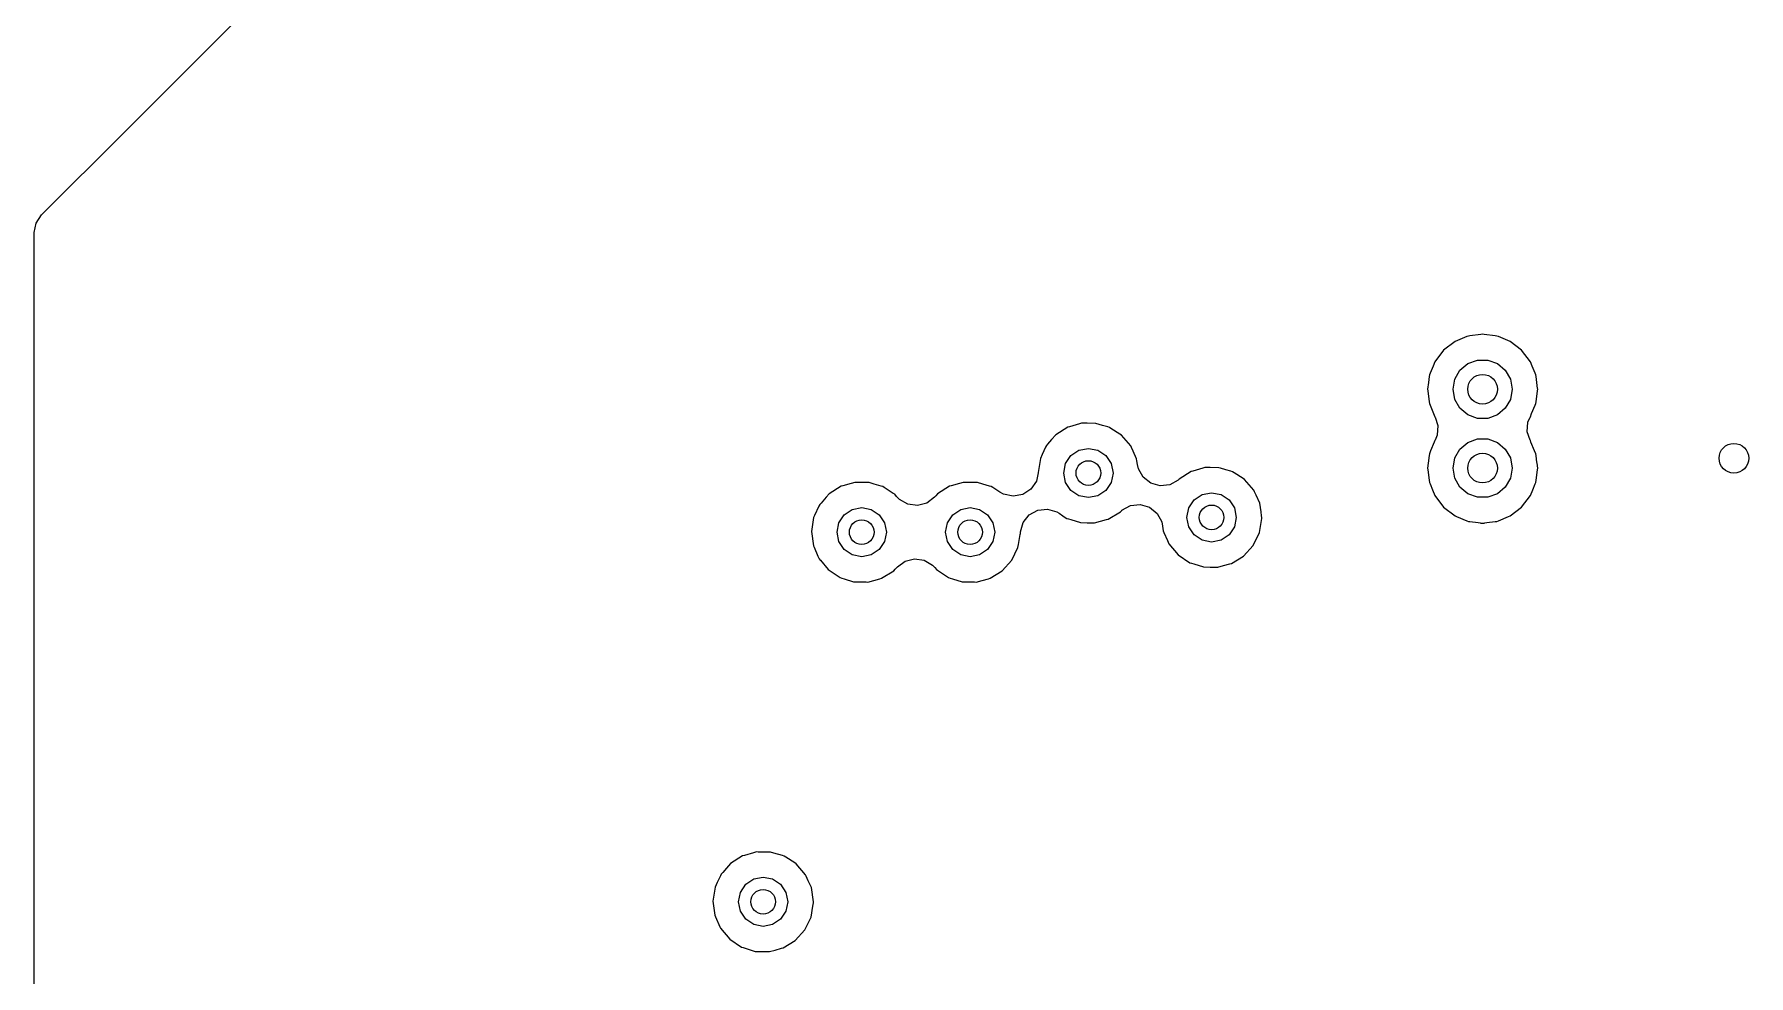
# Model space of a CAD drawing. Extents: x 0.99 to 4.24, y -7.27 to -4.02.
# Drawn here: x 0.994 to 1.679, y -6.093 to -5.716 of the extents above; entities that cross this region are included whole.
import ezdxf

# ---------------------------------------------------------------- set-up
doc = ezdxf.new("R2010")
doc.units = 0
doc.header["$MEASUREMENT"] = 0
doc.layers.add('BLACK', color=7, linetype='CONTINUOUS')

msp = doc.modelspace()

# ---------------------------------------------------------------- linework, layer by layer
at = {"layer": 'BLACK', "linetype": 'CONTINUOUS'}
for p, q in [((1.03016, -5.75566), (1.10078, -5.68504)), ((0.99719, -5.78863), (1.03016, -5.75566)), ((0.99427, -5.79568), (0.99503, -5.79187)), ((0.99503, -5.79187), (0.99719, -5.78863)), ((0.99427, -5.91511), (0.99427, -5.79568)), ((1.56183, -5.8392), (1.55726, -5.8427)), ((1.56378, -5.83839), (1.56183, -5.8392)), ((1.56653, -5.83725), (1.56378, -5.83839)), ((1.56714, -5.837), (1.56653, -5.83725)), ((1.56653, -5.83725), (1.56653, -5.83725)), ((1.56778, -5.83691), (1.56714, -5.837)), ((1.57219, -5.83633), (1.56778, -5.83691)), ((1.56778, -5.83691), (1.56778, -5.83691)), ((1.57283, -5.83625), (1.57219, -5.83633)), ((1.57348, -5.83633), (1.57283, -5.83625)), ((1.57789, -5.83691), (1.57348, -5.83633)), ((1.57853, -5.837), (1.57789, -5.83691)), ((1.57789, -5.83691), (1.57789, -5.83691)), ((1.57914, -5.83725), (1.57853, -5.837)), ((1.58294, -5.83882), (1.57914, -5.83725)), ((1.57914, -5.83725), (1.57914, -5.83725)), ((1.58384, -5.8392), (1.58294, -5.83882)), ((1.5884, -5.8427), (1.58384, -5.8392)), ((1.55377, -5.84726), (1.55304, -5.849)), ((1.55726, -5.8427), (1.55377, -5.84726)), ((1.56379, -5.85068), (1.56693, -5.84804)), ((1.56693, -5.84804), (1.57078, -5.84664)), ((1.57078, -5.84664), (1.57489, -5.84664)), ((1.57489, -5.84664), (1.57874, -5.84804)), ((1.57874, -5.84804), (1.58188, -5.85068)), ((1.5919, -5.84726), (1.5884, -5.8427)), ((1.59263, -5.849), (1.5919, -5.84726)), ((1.55118, -5.85551), (1.55082, -5.85827)), ((1.55148, -5.85322), (1.55118, -5.85551)), ((1.55157, -5.85257), (1.55148, -5.85322)), ((1.55148, -5.85322), (1.55148, -5.85322)), ((1.55186, -5.85185), (1.55157, -5.85257)), ((1.55304, -5.849), (1.55186, -5.85185)), ((1.56102, -5.85827), (1.56174, -5.85423)), ((1.56174, -5.85423), (1.56379, -5.85068)), ((1.58188, -5.85068), (1.58393, -5.85423)), ((1.58393, -5.85423), (1.58465, -5.85827)), ((1.59381, -5.85185), (1.59263, -5.849)), ((1.5941, -5.85257), (1.59381, -5.85185)), ((1.59419, -5.85322), (1.5941, -5.85257)), ((1.59449, -5.85551), (1.59419, -5.85322)), ((1.59419, -5.85322), (1.59419, -5.85322)), ((1.59482, -5.85802), (1.59449, -5.85551)), ((1.55082, -5.85827), (1.5509, -5.85891)), ((1.5509, -5.85891), (1.55147, -5.86323)), ((1.56174, -5.86231), (1.56102, -5.85827)), ((1.56379, -5.86586), (1.56174, -5.86231)), ((1.58393, -5.86231), (1.58188, -5.86586)), ((1.58465, -5.85827), (1.58393, -5.86231)), ((1.5942, -5.86323), (1.59477, -5.85891)), ((1.59477, -5.85891), (1.59485, -5.85827)), ((1.59485, -5.85827), (1.59482, -5.85802)), ((1.55147, -5.86323), (1.55157, -5.86397)), ((1.55157, -5.86397), (1.55182, -5.86457)), ((1.55182, -5.86457), (1.55182, -5.86457)), ((1.55182, -5.86457), (1.55324, -5.868)), ((1.55324, -5.868), (1.55377, -5.86928)), ((1.55377, -5.86928), (1.55384, -5.86937)), ((1.56693, -5.8685), (1.56379, -5.86586)), ((1.57078, -5.8699), (1.56693, -5.8685)), ((1.57874, -5.8685), (1.57489, -5.8699)), ((1.58188, -5.86586), (1.57874, -5.8685)), ((1.59178, -5.86944), (1.5919, -5.86928)), ((1.5919, -5.86928), (1.59243, -5.868)), ((1.59243, -5.868), (1.59385, -5.86457)), ((1.59385, -5.86457), (1.5941, -5.86397)), ((1.59385, -5.86457), (1.59385, -5.86457)), ((1.5941, -5.86397), (1.5942, -5.86323)), ((1.40716, -5.87341), (1.40235, -5.87645)), ((1.40784, -5.87322), (1.40716, -5.87341)), ((1.4118, -5.87209), (1.40784, -5.87322)), ((1.40784, -5.87322), (1.40784, -5.87322)), ((1.41263, -5.87185), (1.4118, -5.87209)), ((1.41334, -5.87186), (1.41263, -5.87185)), ((1.41485, -5.87187), (1.41334, -5.87186)), ((1.41832, -5.87189), (1.41485, -5.87187)), ((1.42105, -5.8727), (1.41832, -5.87189)), ((1.42309, -5.87331), (1.42105, -5.8727)), ((1.42377, -5.87352), (1.42309, -5.87331)), ((1.42309, -5.87331), (1.42309, -5.87331)), ((1.42437, -5.8739), (1.42377, -5.87352)), ((1.42795, -5.87623), (1.42437, -5.8739)), ((1.55384, -5.86937), (1.55497, -5.87272)), ((1.55497, -5.87272), (1.55472, -5.87659)), ((1.57489, -5.8699), (1.57078, -5.8699)), ((1.5907, -5.87532), (1.59095, -5.87144)), ((1.59183, -5.87866), (1.5907, -5.87532)), ((1.59095, -5.87144), (1.59178, -5.86944)), ((1.39828, -5.88136), (1.39689, -5.88432)), ((1.39858, -5.88072), (1.39828, -5.88136)), ((1.39828, -5.88136), (1.39828, -5.88136)), ((1.39907, -5.88016), (1.39858, -5.88072)), ((1.40067, -5.87836), (1.39907, -5.88016)), ((1.40235, -5.87645), (1.40067, -5.87836)), ((1.40839, -5.88477), (1.41159, -5.88264)), ((1.41159, -5.88264), (1.41535, -5.88189)), ((1.41535, -5.88189), (1.41912, -5.88264)), ((1.41912, -5.88264), (1.42231, -5.88477)), ((1.42855, -5.87661), (1.42795, -5.87623)), ((1.42795, -5.87623), (1.42795, -5.87623)), ((1.43226, -5.88092), (1.42855, -5.87661)), ((1.43255, -5.88157), (1.43226, -5.88092)), ((1.43323, -5.88306), (1.43255, -5.88157)), ((1.43255, -5.88157), (1.43255, -5.88157)), ((1.55205, -5.88289), (1.55157, -5.88406)), ((1.55352, -5.87936), (1.55205, -5.88289)), ((1.55377, -5.87875), (1.55352, -5.87936)), ((1.55352, -5.87936), (1.55352, -5.87936)), ((1.55389, -5.87859), (1.55377, -5.87875)), ((1.55472, -5.87659), (1.55389, -5.87859)), ((1.56174, -5.88572), (1.56379, -5.88217)), ((1.56379, -5.88217), (1.56693, -5.87954)), ((1.56693, -5.87954), (1.57078, -5.87813)), ((1.57078, -5.87813), (1.57489, -5.87813)), ((1.57489, -5.87813), (1.57874, -5.87954)), ((1.57874, -5.87954), (1.58188, -5.88217)), ((1.58188, -5.88217), (1.58393, -5.88572)), ((1.5919, -5.87875), (1.59183, -5.87866)), ((1.59215, -5.87936), (1.5919, -5.87875)), ((1.59362, -5.88289), (1.59215, -5.87936)), ((1.59215, -5.87936), (1.59215, -5.87936)), ((1.5941, -5.88406), (1.59362, -5.88289)), ((1.39616, -5.88587), (1.39529, -5.89149)), ((1.39689, -5.88432), (1.39616, -5.88587)), ((1.40551, -5.89173), (1.40626, -5.88797)), ((1.40626, -5.88797), (1.40839, -5.88477)), ((1.42231, -5.88477), (1.42445, -5.88797)), ((1.42445, -5.88797), (1.4252, -5.89173)), ((1.43461, -5.8861), (1.43323, -5.88306)), ((1.43471, -5.8868), (1.43461, -5.8861)), ((1.43494, -5.88839), (1.43471, -5.8868)), ((1.43471, -5.8868), (1.43471, -5.8868)), ((1.43532, -5.89003), (1.43494, -5.88839)), ((1.46102, -5.8898), (1.45706, -5.89094)), ((1.46184, -5.88957), (1.46102, -5.8898)), ((1.46255, -5.88957), (1.46184, -5.88957)), ((1.46406, -5.88958), (1.46255, -5.88957)), ((1.46753, -5.8896), (1.46406, -5.88958)), ((1.46807, -5.88976), (1.46753, -5.8896)), ((1.47024, -5.89041), (1.46807, -5.88976)), ((1.55107, -5.88783), (1.55082, -5.88976)), ((1.55082, -5.88976), (1.5509, -5.89041)), ((1.55148, -5.88471), (1.55107, -5.88783)), ((1.55157, -5.88406), (1.55148, -5.88471)), ((1.55148, -5.88471), (1.55148, -5.88471)), ((1.56102, -5.88976), (1.56174, -5.88572)), ((1.56174, -5.8938), (1.56102, -5.88976)), ((1.58393, -5.88572), (1.58465, -5.88976)), ((1.58465, -5.88976), (1.58393, -5.8938)), ((1.59419, -5.88471), (1.5941, -5.88406)), ((1.59456, -5.88755), (1.59419, -5.88471)), ((1.59419, -5.88471), (1.59419, -5.88471)), ((1.5946, -5.88783), (1.59456, -5.88755)), ((1.59485, -5.88976), (1.5946, -5.88783)), ((1.59477, -5.89041), (1.59485, -5.88976)), ((1.32054, -5.89591), (1.31729, -5.89684)), ((1.32208, -5.89547), (1.32054, -5.89591)), ((1.32279, -5.89548), (1.32208, -5.89547)), ((1.3243, -5.89549), (1.32279, -5.89548)), ((1.32777, -5.89551), (1.3243, -5.89549)), ((1.32984, -5.89613), (1.32777, -5.89551)), ((1.33254, -5.89694), (1.32984, -5.89613)), ((1.36384, -5.89591), (1.3606, -5.89684)), ((1.36539, -5.89547), (1.36384, -5.89591)), ((1.3661, -5.89548), (1.36539, -5.89547)), ((1.36761, -5.89549), (1.3661, -5.89548)), ((1.37108, -5.89551), (1.36761, -5.89549)), ((1.37315, -5.89613), (1.37108, -5.89551)), ((1.37585, -5.89694), (1.37315, -5.89613)), ((1.39459, -5.89497), (1.39239, -5.89817)), ((1.3953, -5.89159), (1.39459, -5.89497)), ((1.39529, -5.89149), (1.3953, -5.89159)), ((1.40626, -5.8955), (1.40551, -5.89173)), ((1.40839, -5.89869), (1.40626, -5.8955)), ((1.42445, -5.8955), (1.42231, -5.89869)), ((1.4252, -5.89173), (1.42445, -5.8955)), ((1.43722, -5.89343), (1.43532, -5.89003)), ((1.44026, -5.89584), (1.43722, -5.89343)), ((1.444, -5.8969), (1.44026, -5.89584)), ((1.44786, -5.89645), (1.444, -5.8969)), ((1.45118, -5.8946), (1.44786, -5.89645)), ((1.45156, -5.89417), (1.45118, -5.8946)), ((1.45637, -5.89113), (1.45156, -5.89417)), ((1.45706, -5.89094), (1.45637, -5.89113)), ((1.45706, -5.89094), (1.45706, -5.89094)), ((1.4723, -5.89103), (1.47024, -5.89041)), ((1.47298, -5.89123), (1.4723, -5.89103)), ((1.4723, -5.89103), (1.4723, -5.89103)), ((1.47358, -5.89162), (1.47298, -5.89123)), ((1.47716, -5.89394), (1.47358, -5.89162)), ((1.47776, -5.89433), (1.47716, -5.89394)), ((1.47716, -5.89394), (1.47716, -5.89394)), ((1.48147, -5.89864), (1.47776, -5.89433)), ((1.5509, -5.89041), (1.55144, -5.89453)), ((1.55144, -5.89453), (1.55157, -5.89546)), ((1.55157, -5.89546), (1.55182, -5.89607)), ((1.55182, -5.89607), (1.55182, -5.89607)), ((1.55182, -5.89607), (1.55278, -5.8984)), ((1.56379, -5.89736), (1.56174, -5.8938)), ((1.58393, -5.8938), (1.58188, -5.89736)), ((1.59289, -5.8984), (1.59385, -5.89607)), ((1.59385, -5.89607), (1.5941, -5.89546)), ((1.59385, -5.89607), (1.59385, -5.89607)), ((1.5941, -5.89546), (1.59423, -5.89453)), ((1.59423, -5.89453), (1.59477, -5.89041)), ((1.31063, -5.9014), (1.30855, -5.90376)), ((1.3118, -5.90007), (1.31063, -5.9014)), ((1.31661, -5.89704), (1.3118, -5.90007)), ((1.31729, -5.89684), (1.31661, -5.89704)), ((1.31729, -5.89684), (1.31729, -5.89684)), ((1.33322, -5.89714), (1.33254, -5.89694)), ((1.33254, -5.89694), (1.33254, -5.89694)), ((1.33382, -5.89752), (1.33322, -5.89714)), ((1.3374, -5.89985), (1.33382, -5.89752)), ((1.33799, -5.90023), (1.3374, -5.89985)), ((1.3374, -5.89985), (1.3374, -5.89985)), ((1.33872, -5.90107), (1.33799, -5.90023)), ((1.33892, -5.90131), (1.33872, -5.90107)), ((1.33987, -5.90227), (1.33892, -5.90131)), ((1.34323, -5.90423), (1.33987, -5.90227)), ((1.35393, -5.9014), (1.35084, -5.90376)), ((1.35446, -5.9008), (1.35393, -5.9014)), ((1.3551, -5.90007), (1.35446, -5.9008)), ((1.35992, -5.89704), (1.3551, -5.90007)), ((1.3606, -5.89684), (1.35992, -5.89704)), ((1.3606, -5.89684), (1.3606, -5.89684)), ((1.37653, -5.89714), (1.37585, -5.89694)), ((1.37585, -5.89694), (1.37585, -5.89694)), ((1.37712, -5.89752), (1.37653, -5.89714)), ((1.38002, -5.8994), (1.37712, -5.89752)), ((1.37712, -5.89752), (1.37712, -5.89752)), ((1.38151, -5.9002), (1.38002, -5.8994)), ((1.38531, -5.901), (1.38151, -5.9002)), ((1.38913, -5.90029), (1.38531, -5.901)), ((1.39239, -5.89817), (1.38913, -5.90029)), ((1.41159, -5.90083), (1.40839, -5.89869)), ((1.41535, -5.90157), (1.41159, -5.90083)), ((1.41912, -5.90083), (1.41535, -5.90157)), ((1.42231, -5.89869), (1.41912, -5.90083)), ((1.45547, -5.90568), (1.45761, -5.90249)), ((1.45761, -5.90249), (1.4608, -5.90036)), ((1.4608, -5.90036), (1.46457, -5.89961)), ((1.46457, -5.89961), (1.46833, -5.90036)), ((1.46833, -5.90036), (1.47153, -5.90249)), ((1.47153, -5.90249), (1.47366, -5.90568)), ((1.48177, -5.89928), (1.48147, -5.89864)), ((1.48237, -5.9006), (1.48177, -5.89928)), ((1.48177, -5.89928), (1.48177, -5.89928)), ((1.48383, -5.90382), (1.48237, -5.9006)), ((1.55278, -5.8984), (1.55377, -5.90077)), ((1.55377, -5.90077), (1.55726, -5.90533)), ((1.56693, -5.89999), (1.56379, -5.89736)), ((1.57078, -5.9014), (1.56693, -5.89999)), ((1.57489, -5.9014), (1.57078, -5.9014)), ((1.57874, -5.89999), (1.57489, -5.9014)), ((1.58188, -5.89736), (1.57874, -5.89999)), ((1.5884, -5.90533), (1.5919, -5.90077)), ((1.5919, -5.90077), (1.59289, -5.8984)), ((1.30561, -5.90949), (1.30474, -5.91511)), ((1.30596, -5.90875), (1.30561, -5.90949)), ((1.30773, -5.90498), (1.30596, -5.90875)), ((1.30803, -5.90434), (1.30773, -5.90498)), ((1.30773, -5.90498), (1.30773, -5.90498)), ((1.30855, -5.90376), (1.30803, -5.90434)), ((1.31571, -5.91159), (1.31784, -5.90839)), ((1.31784, -5.90839), (1.32104, -5.90626)), ((1.32104, -5.90626), (1.3248, -5.90551)), ((1.3248, -5.90551), (1.32857, -5.90626)), ((1.32857, -5.90626), (1.33176, -5.90839)), ((1.33176, -5.90839), (1.3339, -5.91159)), ((1.34708, -5.90475), (1.34323, -5.90423)), ((1.35084, -5.90376), (1.34708, -5.90475)), ((1.35902, -5.91159), (1.36115, -5.90839)), ((1.36115, -5.90839), (1.36434, -5.90626)), ((1.36434, -5.90626), (1.36811, -5.90551)), ((1.36811, -5.90551), (1.37188, -5.90626)), ((1.37188, -5.90626), (1.37507, -5.90839)), ((1.37507, -5.90839), (1.3772, -5.91159)), ((1.38929, -5.91147), (1.39173, -5.90844)), ((1.39173, -5.90844), (1.39514, -5.90658)), ((1.39514, -5.90658), (1.39901, -5.90617)), ((1.39901, -5.90617), (1.40274, -5.90726)), ((1.40274, -5.90726), (1.40364, -5.9078)), ((1.40364, -5.9078), (1.40521, -5.90884)), ((1.40521, -5.90884), (1.40612, -5.90945)), ((1.40612, -5.90945), (1.40672, -5.90984)), ((1.40672, -5.90984), (1.40739, -5.91006)), ((1.40739, -5.91006), (1.40739, -5.91006)), ((1.40739, -5.91006), (1.40829, -5.91034)), ((1.40829, -5.91034), (1.41215, -5.91154)), ((1.42014, -5.91102), (1.42264, -5.91034)), ((1.42264, -5.91033), (1.42332, -5.91015)), ((1.42264, -5.91034), (1.42264, -5.91033)), ((1.42332, -5.91015), (1.42817, -5.90717)), ((1.42817, -5.90717), (1.42865, -5.90665)), ((1.42865, -5.90665), (1.42875, -5.90656)), ((1.42875, -5.90656), (1.43217, -5.90471)), ((1.43217, -5.90471), (1.43603, -5.90431)), ((1.43603, -5.90431), (1.43976, -5.90541)), ((1.43976, -5.90541), (1.44278, -5.90786)), ((1.44278, -5.90786), (1.44463, -5.91128)), ((1.45472, -5.90945), (1.45547, -5.90568)), ((1.45547, -5.91322), (1.45472, -5.90945)), ((1.47366, -5.90568), (1.47441, -5.90945)), ((1.47441, -5.90945), (1.47366, -5.91322)), ((1.48368, -5.91555), (1.48463, -5.90994)), ((1.48431, -5.90717), (1.48383, -5.90382)), ((1.48455, -5.90885), (1.48431, -5.90717)), ((1.48463, -5.90945), (1.48455, -5.90885)), ((1.48463, -5.90994), (1.48463, -5.90945)), ((1.55726, -5.90533), (1.56183, -5.90883)), ((1.56183, -5.90883), (1.56243, -5.90908)), ((1.56243, -5.90908), (1.56653, -5.91078)), ((1.57914, -5.91078), (1.58324, -5.90908)), ((1.58324, -5.90908), (1.58384, -5.90883)), ((1.58384, -5.90883), (1.5884, -5.90533)), ((0.99427, -5.98794), (0.99427, -5.91511)), ((1.30474, -5.91511), (1.30548, -5.92075)), ((1.31496, -5.91535), (1.31571, -5.91159)), ((1.31571, -5.91912), (1.31496, -5.91535)), ((1.3339, -5.91159), (1.33465, -5.91535)), ((1.33465, -5.91535), (1.3339, -5.91912)), ((1.35827, -5.91535), (1.35902, -5.91159)), ((1.35902, -5.91912), (1.35827, -5.91535)), ((1.3772, -5.91159), (1.37795, -5.91535)), ((1.37795, -5.91535), (1.3772, -5.91912)), ((1.38743, -5.92027), (1.38811, -5.91622)), ((1.38811, -5.91622), (1.38817, -5.91584)), ((1.38811, -5.91622), (1.38811, -5.91622)), ((1.38817, -5.91584), (1.38818, -5.91546)), ((1.38818, -5.91546), (1.3882, -5.9152)), ((1.3882, -5.9152), (1.38929, -5.91147)), ((1.41215, -5.91154), (1.41484, -5.91159)), ((1.41484, -5.91159), (1.41713, -5.91163)), ((1.41713, -5.91163), (1.41713, -5.91163)), ((1.41713, -5.91163), (1.41783, -5.91164)), ((1.41783, -5.91164), (1.42014, -5.91102)), ((1.44463, -5.91128), (1.44499, -5.91293)), ((1.44499, -5.91293), (1.44524, -5.91485)), ((1.44524, -5.91485), (1.44553, -5.91549)), ((1.44553, -5.91549), (1.44553, -5.91549)), ((1.44553, -5.91549), (1.44693, -5.91869)), ((1.45761, -5.91641), (1.45547, -5.91322)), ((1.4608, -5.91854), (1.45761, -5.91641)), ((1.47153, -5.91641), (1.46833, -5.91854)), ((1.47366, -5.91322), (1.47153, -5.91641)), ((1.4812, -5.92067), (1.48368, -5.91555)), ((1.56653, -5.91078), (1.56653, -5.91078)), ((1.56653, -5.91078), (1.56714, -5.91103)), ((1.56714, -5.91103), (1.56778, -5.91112)), ((1.56778, -5.91112), (1.56778, -5.91112)), ((1.56778, -5.91112), (1.57109, -5.91155)), ((1.57109, -5.91155), (1.57189, -5.91166)), ((1.57189, -5.91166), (1.57219, -5.9117)), ((1.57219, -5.9117), (1.57283, -5.91178)), ((1.57283, -5.91178), (1.57348, -5.9117)), ((1.57348, -5.9117), (1.57378, -5.91166)), ((1.57378, -5.91166), (1.57458, -5.91155)), ((1.57458, -5.91155), (1.57789, -5.91112)), ((1.57789, -5.91112), (1.57853, -5.91103)), ((1.57789, -5.91112), (1.57789, -5.91112)), ((1.57853, -5.91103), (1.57914, -5.91078)), ((1.57914, -5.91078), (1.57914, -5.91078)), ((1.30548, -5.92075), (1.30576, -5.9214)), ((1.30576, -5.9214), (1.30576, -5.9214)), ((1.30576, -5.9214), (1.30732, -5.92495)), ((1.31784, -5.92231), (1.31571, -5.91912)), ((1.32104, -5.92445), (1.31784, -5.92231)), ((1.33176, -5.92231), (1.32857, -5.92445)), ((1.3339, -5.91912), (1.33176, -5.92231)), ((1.36115, -5.92231), (1.35902, -5.91912)), ((1.36434, -5.92445), (1.36115, -5.92231)), ((1.37507, -5.92231), (1.37188, -5.92445)), ((1.3772, -5.91912), (1.37507, -5.92231)), ((1.38475, -5.92658), (1.38723, -5.92146)), ((1.38723, -5.92146), (1.38743, -5.92027)), ((1.44693, -5.91869), (1.44753, -5.92005)), ((1.44753, -5.92005), (1.45119, -5.92441)), ((1.46457, -5.91929), (1.4608, -5.91854)), ((1.46833, -5.91854), (1.46457, -5.91929)), ((1.47738, -5.92489), (1.4812, -5.92067)), ((1.30732, -5.92495), (1.30777, -5.92596)), ((1.30777, -5.92596), (1.30822, -5.9265)), ((1.30822, -5.9265), (1.30822, -5.9265)), ((1.30822, -5.9265), (1.30829, -5.92658)), ((1.30829, -5.92658), (1.31143, -5.93031)), ((1.31143, -5.93031), (1.31616, -5.93347)), ((1.3248, -5.9252), (1.32104, -5.92445)), ((1.32857, -5.92445), (1.3248, -5.9252)), ((1.33277, -5.93377), (1.33762, -5.93079)), ((1.33762, -5.93079), (1.3382, -5.93016)), ((1.3382, -5.93016), (1.33904, -5.92922)), ((1.33904, -5.92922), (1.34216, -5.92691)), ((1.34216, -5.92691), (1.34593, -5.92596)), ((1.34593, -5.92596), (1.34978, -5.92653)), ((1.34978, -5.92653), (1.35311, -5.92852)), ((1.35311, -5.92852), (1.35405, -5.9295)), ((1.35405, -5.9295), (1.35474, -5.93031)), ((1.35474, -5.93031), (1.35947, -5.93347)), ((1.36811, -5.9252), (1.36434, -5.92445)), ((1.37188, -5.92445), (1.36811, -5.9252)), ((1.37608, -5.93377), (1.38093, -5.93079)), ((1.38093, -5.93079), (1.38475, -5.92658)), ((1.45119, -5.92441), (1.45593, -5.92756)), ((1.45593, -5.92756), (1.45661, -5.92777)), ((1.45661, -5.92777), (1.45661, -5.92777)), ((1.45661, -5.92777), (1.4575, -5.92805)), ((1.4575, -5.92805), (1.46136, -5.92926)), ((1.46136, -5.92926), (1.46406, -5.92931)), ((1.46406, -5.92931), (1.46634, -5.92935)), ((1.46634, -5.92935), (1.46634, -5.92935)), ((1.46634, -5.92935), (1.46705, -5.92936)), ((1.46705, -5.92936), (1.46935, -5.92873)), ((1.46935, -5.92873), (1.47185, -5.92805)), ((1.47185, -5.92805), (1.47254, -5.92786)), ((1.47185, -5.92805), (1.47185, -5.92805)), ((1.47254, -5.92786), (1.47728, -5.92495)), ((1.47728, -5.92495), (1.47738, -5.92489)), ((1.31616, -5.93347), (1.31684, -5.93368)), ((1.31684, -5.93368), (1.31684, -5.93368)), ((1.31684, -5.93368), (1.31774, -5.93396)), ((1.31774, -5.93396), (1.32159, -5.93516)), ((1.32159, -5.93516), (1.32429, -5.93521)), ((1.32429, -5.93521), (1.32657, -5.93525)), ((1.32657, -5.93525), (1.32657, -5.93525)), ((1.32657, -5.93525), (1.32728, -5.93527)), ((1.32728, -5.93527), (1.32959, -5.93464)), ((1.32959, -5.93464), (1.33209, -5.93396)), ((1.33209, -5.93396), (1.33277, -5.93377)), ((1.33209, -5.93396), (1.33209, -5.93396)), ((1.35947, -5.93347), (1.36015, -5.93368)), ((1.36015, -5.93368), (1.36015, -5.93368)), ((1.36015, -5.93368), (1.36104, -5.93396)), ((1.36104, -5.93396), (1.3649, -5.93516)), ((1.3649, -5.93516), (1.3676, -5.93521)), ((1.3676, -5.93521), (1.36988, -5.93525)), ((1.36988, -5.93525), (1.36988, -5.93525)), ((1.36988, -5.93525), (1.37059, -5.93527)), ((1.37059, -5.93527), (1.3729, -5.93464)), ((1.3729, -5.93464), (1.37539, -5.93396)), ((1.37539, -5.93396), (1.3754, -5.93396)), ((1.3754, -5.93396), (1.37608, -5.93377)), ((0.99427, -6.92717), (0.99427, -5.98794)), ((1.27724, -6.04467), (1.27243, -6.04771)), ((1.27792, -6.04448), (1.27724, -6.04467)), ((1.28155, -6.04344), (1.27792, -6.04448)), ((1.27792, -6.04448), (1.27792, -6.04448)), ((1.28271, -6.04311), (1.28155, -6.04344)), ((1.28342, -6.04312), (1.28271, -6.04311)), ((1.28493, -6.04312), (1.28342, -6.04312)), ((1.2884, -6.04315), (1.28493, -6.04312)), ((1.2897, -6.04353), (1.2884, -6.04315)), ((1.29317, -6.04457), (1.2897, -6.04353)), ((1.29385, -6.04478), (1.29317, -6.04457)), ((1.29317, -6.04457), (1.29317, -6.04457)), ((1.29445, -6.04516), (1.29385, -6.04478)), ((1.29803, -6.04748), (1.29445, -6.04516)), ((1.26836, -6.05262), (1.26712, -6.05525)), ((1.26866, -6.05198), (1.26836, -6.05262)), ((1.26836, -6.05262), (1.26836, -6.05262)), ((1.26931, -6.05124), (1.26866, -6.05198)), ((1.27075, -6.04962), (1.26931, -6.05124)), ((1.27243, -6.04771), (1.27075, -6.04962)), ((1.27847, -6.05603), (1.28167, -6.0539)), ((1.28167, -6.0539), (1.28543, -6.05315)), ((1.28543, -6.05315), (1.2892, -6.0539)), ((1.2892, -6.0539), (1.29239, -6.05603)), ((1.29803, -6.04749), (1.29803, -6.04748)), ((1.29862, -6.04787), (1.29803, -6.04749)), ((1.30234, -6.05218), (1.29862, -6.04787)), ((1.30263, -6.05283), (1.30234, -6.05218)), ((1.30343, -6.05459), (1.30263, -6.05283)), ((1.30263, -6.05283), (1.30263, -6.05283)), ((1.26624, -6.05713), (1.26537, -6.06275)), ((1.26712, -6.05525), (1.26624, -6.05713)), ((1.27559, -6.06299), (1.27634, -6.05923)), ((1.27634, -6.05923), (1.27847, -6.05603)), ((1.29239, -6.05603), (1.29453, -6.05923)), ((1.29453, -6.05923), (1.29528, -6.06299)), ((1.30469, -6.05736), (1.30343, -6.05459)), ((1.3055, -6.06299), (1.30469, -6.05736)), ((1.26537, -6.06275), (1.26611, -6.06839)), ((1.27634, -6.06676), (1.27559, -6.06299)), ((1.27847, -6.06995), (1.27634, -6.06676)), ((1.29453, -6.06676), (1.29239, -6.06995)), ((1.29528, -6.06299), (1.29453, -6.06676)), ((1.30455, -6.06909), (1.30529, -6.06472)), ((1.30529, -6.06472), (1.30549, -6.06348)), ((1.30549, -6.06348), (1.3055, -6.06299)), ((1.26611, -6.06839), (1.26639, -6.06904)), ((1.26639, -6.06904), (1.26639, -6.06904)), ((1.26639, -6.06904), (1.26811, -6.07295)), ((1.26811, -6.07295), (1.2684, -6.0736)), ((1.2684, -6.0736), (1.27206, -6.07795)), ((1.28167, -6.07209), (1.27847, -6.06995)), ((1.28543, -6.07283), (1.28167, -6.07209)), ((1.2892, -6.07209), (1.28543, -6.07283)), ((1.29239, -6.06995), (1.2892, -6.07209)), ((1.29825, -6.07843), (1.30207, -6.07421)), ((1.30207, -6.07421), (1.30455, -6.06909)), ((1.27206, -6.07795), (1.27679, -6.0811)), ((1.27679, -6.0811), (1.27747, -6.08132)), ((1.27747, -6.08132), (1.27747, -6.08132)), ((1.27747, -6.08132), (1.2779, -6.08145)), ((1.2779, -6.08145), (1.28222, -6.0828)), ((1.29272, -6.08159), (1.2934, -6.08141)), ((1.2934, -6.08141), (1.29825, -6.07843)), ((1.28222, -6.0828), (1.28492, -6.08285)), ((1.28492, -6.08285), (1.2872, -6.08289)), ((1.2872, -6.08289), (1.2872, -6.08289)), ((1.2872, -6.08289), (1.28791, -6.0829)), ((1.28791, -6.0829), (1.29022, -6.08228)), ((1.29022, -6.08228), (1.29272, -6.08159)), ((1.29272, -6.08159), (1.29272, -6.08159))]:
    msp.add_line(p, q, dxfattribs=at)
at = {"layer": 'BLACK'}
for centre, radius in [((1.57283, -5.85827), 0.00591), ((1.67323, -5.88583), 0.00591), ((1.41535, -5.89173), 0.00492), ((1.57283, -5.88976), 0.00591), ((1.46457, -5.90945), 0.00492), ((1.3248, -5.91535), 0.00492), ((1.36811, -5.91535), 0.00492), ((1.28543, -6.06299), 0.00492)]:
    msp.add_circle(centre, radius, dxfattribs=at)

doc.saveas('drawing.dxf')
